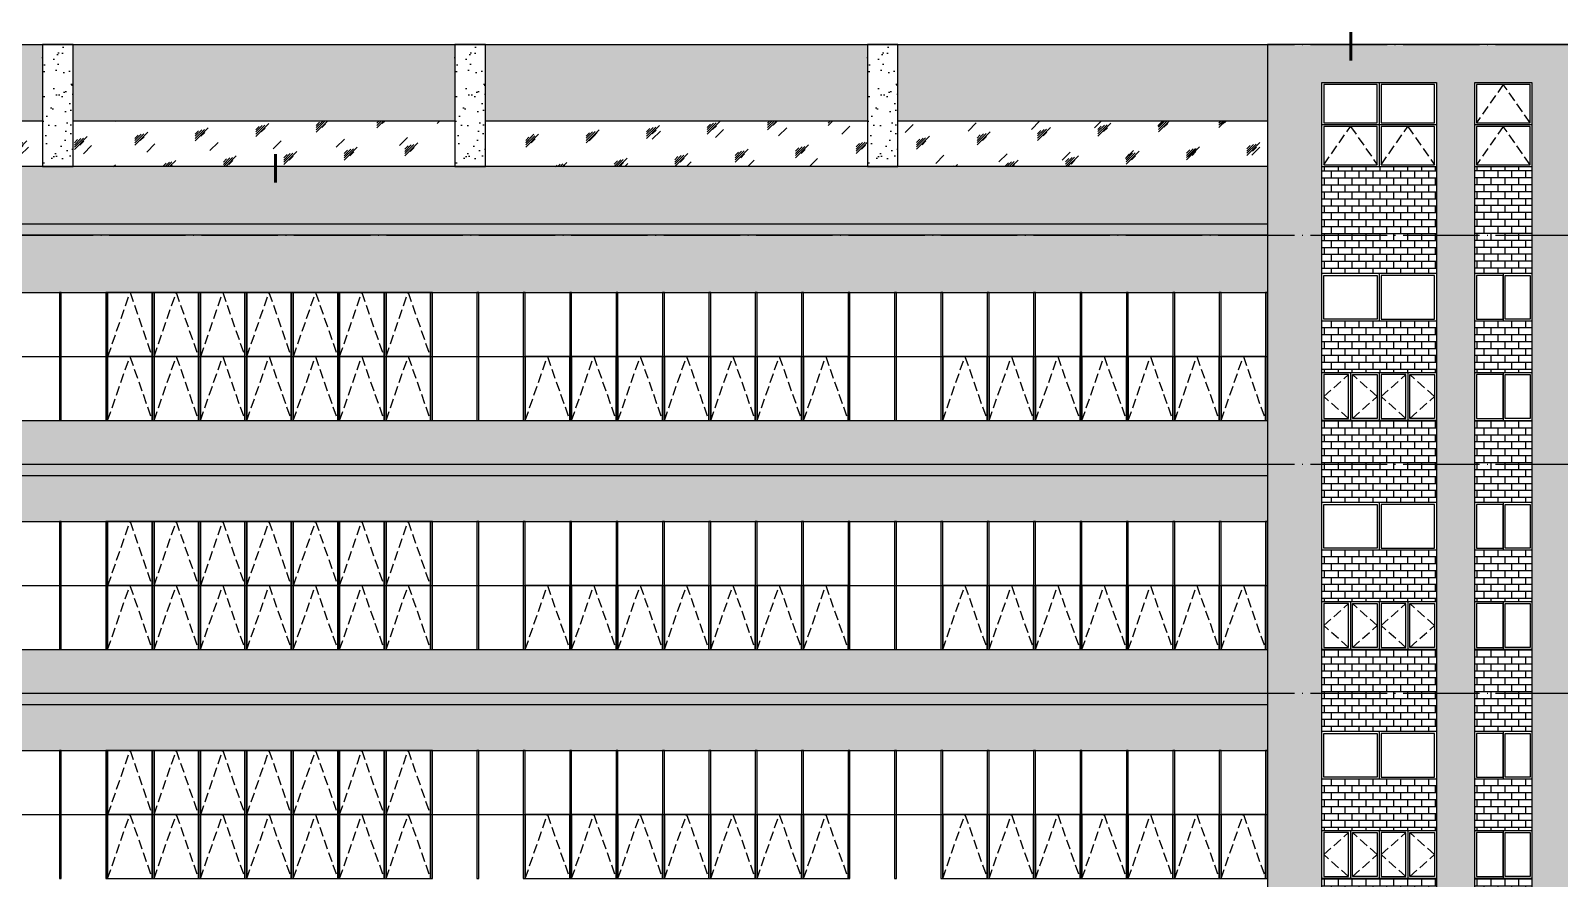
# Model space of a CAD drawing. Extents: x 6843040 to 15500510, y -6507076 to -4940511.
# Drawn here: x 7670060 to 7710092, y -5864267 to -5842054 of the extents above; entities that cross this region are included whole.
import ezdxf

# ---------------------------------------------------------------- set-up
doc = ezdxf.new("R2010")
doc.units = 0
doc.header["$LTSCALE"] = 1000
doc.header["$MEASUREMENT"] = 0
doc.linetypes.add('DASH', pattern=[0.35, 0.25, -0.1])
doc.linetypes.add('DOTE', pattern=[2.42, 2, -0.2, 0.02, -0.2])
for name, color, linetype in [('DIM_IDEN', 3, 'Continuous'), ('DOTE', 8, 'DOTE'), ('E_LINE_1', 1, 'Continuous'), ('E_LINE_2', 40, 'Continuous'), ('E_LINE_3', 7, 'Continuous'), ('E_LINE_5', 8, 'Continuous'), ('E_LINE_6', 11, 'Continuous'), ('PUB_HACTH', 8, 'Continuous'), ('WINDOW', 4, 'Continuous')]:
    doc.layers.add(name, color=color, linetype=linetype)
pattern_1 = [(82.5, (0, 217189), (-422.103955, 395.378137), [0, -456, 0, -510, 0, -487.5]), (52.5, (0, 217189), (-223.241253, 974.09392), [0, -246, 0, -411, 0, -157.5]), (12.5, (-260.9, 216928.1), (659.408782, 661.809715), [0, -150, 0, -540, 0, -705]), (2.5, (-260.9, 216928.1), (451.51265, 823.878855), [0, -75, 0, -354, 0, -405])]
pattern_2 = [(82.5, (0, 0), (-422.103955, 395.378137), [0, -456, 0, -510, 0, -487.5]), (52.5, (0, 0), (-223.241253, 974.09392), [0, -246, 0, -411, 0, -157.5]), (12.5, (-260.9, -260.9), (659.408782, 661.809715), [0, -150, 0, -540, 0, -705]), (2.5, (-260.9, -260.9), (451.51265, 823.878855), [0, -75, 0, -354, 0, -405])]

msp = doc.modelspace()

# ---------------------------------------------------------------- hatches: boundary and pattern name
at = {"layer": 'PUB_HACTH'}
h = msp.add_hatch(dxfattribs=at)
h.set_pattern_fill('粉刷', color=256, scale=150, angle=45)
h.set_pattern_definition(pattern_2)
h.paths.add_polyline_path([(7670371.7, -5844417.4), (7670371.7, -5842417.4), (7660497.4, -5842417.4), (7660497.4, -5844417.4)])
h.paths.add_polyline_path([(7681171.7, -5844417.4), (7681171.7, -5842417.4), (7671171.7, -5842417.4), (7671171.7, -5844417.4)])
h.paths.add_polyline_path([(7691971.7, -5844417.4), (7691971.7, -5842417.4), (7681971.7, -5842417.4), (7681971.7, -5844417.4)])
h.paths.add_polyline_path([(7692771.7, -5842417.4), (7692771.7, -5844417.4), (7702447.4, -5844417.4), (7702447.4, -5842417.4)])
h = msp.add_hatch(dxfattribs=at)
h.set_pattern_fill('粉刷', color=256, scale=150, angle=45)
h.set_pattern_definition(pattern_2)
h.paths.add_polyline_path([(7670371.7, -5845617.4), (7671171.7, -5845617.4), (7671171.7, -5842417.4), (7670371.7, -5842417.4)])
h = msp.add_hatch(dxfattribs=at)
h.set_pattern_fill('粉刷', color=256, scale=150, angle=45)
h.set_pattern_definition([(82.5, (10800, 0), (-422.103955, 395.378137), [0, -456, 0, -510, 0, -487.5]), (52.5, (10800, 0), (-223.241253, 974.09392), [0, -246, 0, -411, 0, -157.5]), (12.5, (10539.1, -260.9), (659.408782, 661.809715), [0, -150, 0, -540, 0, -705]), (2.5, (10539.1, -260.9), (451.51265, 823.878855), [0, -75, 0, -354, 0, -405])])
h.paths.add_polyline_path([(7681171.7, -5845617.4), (7681971.7, -5845617.4), (7681971.7, -5842417.4), (7681171.7, -5842417.4)])
h = msp.add_hatch(dxfattribs=at)
h.set_pattern_fill('粉刷', color=256, scale=150, angle=45)
h.set_pattern_definition([(82.5, (21600, 0), (-422.103955, 395.378137), [0, -456, 0, -510, 0, -487.5]), (52.5, (21600, 0), (-223.241253, 974.09392), [0, -246, 0, -411, 0, -157.5]), (12.5, (21339.1, -260.9), (659.408782, 661.809715), [0, -150, 0, -540, 0, -705]), (2.5, (21339.1, -260.9), (451.51265, 823.878855), [0, -75, 0, -354, 0, -405])])
h.paths.add_polyline_path([(7691971.7, -5845617.4), (7692771.7, -5845617.4), (7692771.7, -5842417.4), (7691971.7, -5842417.4)])
h = msp.add_hatch(dxfattribs=at)
h.set_pattern_fill('粉刷', color=256, scale=150, angle=45)
h.set_pattern_definition(pattern_2)
h.paths.add_polyline_path([(7713872.4, -5842417.4), (7702447.4, -5842417.4), (7702447.4, -5886417.4), (7703872.4, -5886417.4), (7703872.4, -5843417.4), (7706872.4, -5843417.4), (7706872.4, -5886417.4), (7707447.4, -5886417.4), (7707872.4, -5886417.4), (7707872.4, -5843417.4), (7709372.4, -5843417.4), (7709372.4, -5889567.4), (7713872.4, -5889567.4)])
h = msp.add_hatch(dxfattribs=at)
h.set_pattern_fill('玻璃1', color=256, scale=150, style=0)
h.set_pattern_definition([(45, (0, 60), (-734.82537, 734.82537), [336, -864]), (45, (144, 120), (-734.82537, 734.82537), [144, -1056]), (45, (0, 120), (-734.82537, 734.82537), [240, -960]), (45, (72, 60), (806.10173, -806.10173), [300, -900]), (45, (0, 0), (-734.82537, 734.82537), [480, -720]), (45, (0, 180), (-734.82537, 734.82537), [120, -1080])])
h.paths.add_polyline_path([(7670371.7, -5845617.4), (7670371.7, -5844417.4), (7660497.4, -5844417.4), (7660497.4, -5845617.4)])
h.paths.add_polyline_path([(7681971.7, -5844417.4), (7681971.7, -5845617.2), (7681171.7, -5845617.2), (7681171.7, -5844417.4), (7671171.7, -5844417.4), (7671171.7, -5845617.4), (7702447.4, -5845617.4), (7702447.4, -5844417.4), (7692771.7, -5844417.4), (7692771.7, -5845617.4), (7691971.7, -5845617.4), (7691971.7, -5844417.4)])
h = msp.add_hatch(dxfattribs=at)
h.set_pattern_fill('粉刷', color=256, scale=150, angle=45)
h.set_pattern_definition(pattern_1)
h.paths.add_polyline_path([(7702447.4, -5845617.4), (7648897.4, -5845617.4), (7648897.4, -5847117.4), (7648997.4, -5847117.4), (7702447.4, -5847117.4)])
h.paths.add_polyline_path([(7702447.4, -5847417.4), (7648897.4, -5847417.4), (7648897.4, -5848917.4), (7648997.4, -5848917.4), (7702447.4, -5848917.4)])
h = msp.add_hatch(dxfattribs=at)
h.set_pattern_fill('AR-B816', color=256, scale=150)
h.set_pattern_definition([(0, (425, 229189), (0, 181.9656), []), (90, (425, 229189), (-181.9656, 181.9656), [181.9656, -181.9656])])
h.paths.add_polyline_path([(7706872.4, -5845617.4), (7703872.4, -5845617.4), (7703872.4, -5848417.4), (7706872.4, -5848417.4)])
h = msp.add_hatch(dxfattribs=at)
h.set_pattern_fill('AR-B816', color=256, scale=150)
h.set_pattern_definition([(0, (4425, 217189), (0, 181.9656), []), (90, (4425, 217189), (-181.9656, 181.9656), [181.9656, -181.9656])])
h.paths.add_polyline_path([(7709372.4, -5845617.4), (7707872.4, -5845617.4), (7707872.4, -5848417.4), (7709372.4, -5848417.4)])
h = msp.add_hatch(dxfattribs=at)
h.set_pattern_fill('AR-B816', color=256, scale=150)
h.set_pattern_definition([(0, (91111.56, 217189), (0, 181.9656), []), (90, (91111.56, 217189), (-181.9656, 181.9656), [181.9656, -181.9656])])
h.paths.add_polyline_path([(7702447.4, -5847417.4), (7648997.4, -5847417.4), (7648997.4, -5847117.4), (7702447.4, -5847117.4)])
h = msp.add_hatch(dxfattribs=at)
h.set_pattern_fill('AR-B816', color=256, scale=150)
h.set_pattern_definition([(0, (425, 227089.1), (0, 181.9656), []), (90, (425, 227089.1), (-181.9656, 181.9656), [181.9656, -181.9656])])
h.paths.add_polyline_path([(7706872.4, -5849667.4), (7703872.4, -5849667.4), (7703872.4, -5851017.3), (7706872.4, -5851017.3)])
h = msp.add_hatch(dxfattribs=at)
h.set_pattern_fill('AR-B816', color=256, scale=150)
h.set_pattern_definition([(0, (4425, 227089.1), (0, 181.9656), []), (90, (4425, 227089.1), (-181.9656, 181.9656), [181.9656, -181.9656])])
h.paths.add_polyline_path([(7709372.4, -5849667.4), (7707872.4, -5849667.4), (7707872.4, -5851017.3), (7709372.4, -5851017.3)])
h = msp.add_hatch(dxfattribs=at)
h.set_pattern_fill('粉刷', color=256, scale=150, angle=45)
h.set_pattern_definition(pattern_1)
h.paths.add_polyline_path([(7702447.4, -5852267.4), (7648897.4, -5852267.4), (7648897.4, -5853417.4), (7648997.4, -5853417.4), (7702447.4, -5853417.4)])
h.paths.add_polyline_path([(7702447.4, -5853717.4), (7648897.4, -5853717.4), (7648897.4, -5854917.4), (7648997.4, -5854917.4), (7702447.4, -5854917.4)])
h = msp.add_hatch(dxfattribs=at)
h.set_pattern_fill('AR-B816', color=256, scale=150)
h.set_pattern_definition([(0, (425, 223189), (0, 181.9656), []), (90, (425, 223189), (-181.9656, 181.9656), [181.9656, -181.9656])])
h.paths.add_polyline_path([(7703872.4, -5854417.4), (7706872.4, -5854417.4), (7706872.4, -5852267.4), (7703872.4, -5852267.4)])
h = msp.add_hatch(dxfattribs=at)
h.set_pattern_fill('AR-B816', color=256, scale=150)
h.set_pattern_definition([(0, (4425, 223189), (0, 181.9656), []), (90, (4425, 223189), (-181.9656, 181.9656), [181.9656, -181.9656])])
h.paths.add_polyline_path([(7707872.4, -5854417.4), (7709372.4, -5854417.4), (7709372.4, -5852267.4), (7707872.4, -5852267.4)])
h = msp.add_hatch(dxfattribs=at)
h.set_pattern_fill('AR-B816', color=256, scale=150)
h.set_pattern_definition([(0, (91111.56, 210889), (0, 181.9656), []), (90, (91111.56, 210889), (-181.9656, 181.9656), [181.9656, -181.9656])])
h.paths.add_polyline_path([(7702447.4, -5853717.4), (7648997.4, -5853717.4), (7648997.4, -5853417.4), (7702447.4, -5853417.4)])
h = msp.add_hatch(dxfattribs=at)
h.set_pattern_fill('AR-B816', color=256, scale=150)
h.set_pattern_definition([(0, (425, 221089.1), (0, 181.9656), []), (90, (425, 221089.1), (-181.9656, 181.9656), [181.9656, -181.9656])])
h.paths.add_polyline_path([(7706872.4, -5855667.4), (7703872.4, -5855667.4), (7703872.4, -5857017.3), (7706872.4, -5857017.3)])
h = msp.add_hatch(dxfattribs=at)
h.set_pattern_fill('AR-B816', color=256, scale=150)
h.set_pattern_definition([(0, (4425, 221089.1), (0, 181.9656), []), (90, (4425, 221089.1), (-181.9656, 181.9656), [181.9656, -181.9656])])
h.paths.add_polyline_path([(7709372.4, -5855667.4), (7707872.4, -5855667.4), (7707872.4, -5857017.3), (7709372.4, -5857017.3)])
h = msp.add_hatch(dxfattribs=at)
h.set_pattern_fill('粉刷', color=256, scale=150, angle=45)
h.set_pattern_definition([(82.5, (0, 211189), (-422.103955, 395.378137), [0, -456, 0, -510, 0, -487.5]), (52.5, (0, 211189), (-223.241253, 974.09392), [0, -246, 0, -411, 0, -157.5]), (12.5, (-260.9, 210928.1), (659.408782, 661.809715), [0, -150, 0, -540, 0, -705]), (2.5, (-260.9, 210928.1), (451.51265, 823.878855), [0, -75, 0, -354, 0, -405])])
h.paths.add_polyline_path([(7702447.4, -5858267.4), (7648897.4, -5858267.4), (7648897.4, -5859417.4), (7648997.4, -5859417.4), (7702447.4, -5859417.4)])
h.paths.add_polyline_path([(7702447.4, -5859717.4), (7648897.4, -5859717.4), (7648897.4, -5860917.4), (7648997.4, -5860917.4), (7702447.4, -5860917.4)])
h = msp.add_hatch(dxfattribs=at)
h.set_pattern_fill('AR-B816', color=256, scale=150)
h.set_pattern_definition([(0, (425, 217189), (0, 181.9656), []), (90, (425, 217189), (-181.9656, 181.9656), [181.9656, -181.9656])])
h.paths.add_polyline_path([(7703872.4, -5860417.4), (7706872.4, -5860417.4), (7706872.4, -5858267.4), (7703872.4, -5858267.4)])
h = msp.add_hatch(dxfattribs=at)
h.set_pattern_fill('AR-B816', color=256, scale=150)
h.set_pattern_definition([(0, (4425, 217189), (0, 181.9656), []), (90, (4425, 217189), (-181.9656, 181.9656), [181.9656, -181.9656])])
h.paths.add_polyline_path([(7707872.4, -5860417.4), (7709372.4, -5860417.4), (7709372.4, -5858267.4), (7707872.4, -5858267.4)])
h = msp.add_hatch(dxfattribs=at)
h.set_pattern_fill('AR-B816', color=256, scale=150)
h.set_pattern_definition([(0, (91111.56, 204889), (0, 181.9656), []), (90, (91111.56, 204889), (-181.9656, 181.9656), [181.9656, -181.9656])])
h.paths.add_polyline_path([(7702447.4, -5859717.4), (7648997.4, -5859717.4), (7648997.4, -5859417.4), (7702447.4, -5859417.4)])
h = msp.add_hatch(dxfattribs=at)
h.set_pattern_fill('AR-B816', color=256, scale=150)
h.set_pattern_definition([(0, (425, 215089.1), (0, 181.9656), []), (90, (425, 215089.1), (-181.9656, 181.9656), [181.9656, -181.9656])])
h.paths.add_polyline_path([(7706872.4, -5861667.4), (7703872.4, -5861667.4), (7703872.4, -5863017.3), (7706872.4, -5863017.3)])
h = msp.add_hatch(dxfattribs=at)
h.set_pattern_fill('AR-B816', color=256, scale=150)
h.set_pattern_definition([(0, (4425, 215089.1), (0, 181.9656), []), (90, (4425, 215089.1), (-181.9656, 181.9656), [181.9656, -181.9656])])
h.paths.add_polyline_path([(7709372.4, -5861667.4), (7707872.4, -5861667.4), (7707872.4, -5863017.3), (7709372.4, -5863017.3)])
h = msp.add_hatch(dxfattribs=at)
h.set_pattern_fill('AR-B816', color=256, scale=150)
h.set_pattern_definition([(0, (425, 211189), (0, 181.9656), []), (90, (425, 211189), (-181.9656, 181.9656), [181.9656, -181.9656])])
h.paths.add_polyline_path([(7703872.4, -5866417.4), (7706872.4, -5866417.4), (7706872.4, -5864267.4), (7703872.4, -5864267.4)])
h = msp.add_hatch(dxfattribs=at)
h.set_pattern_fill('AR-B816', color=256, scale=150)
h.set_pattern_definition([(0, (4425, 211189), (0, 181.9656), []), (90, (4425, 211189), (-181.9656, 181.9656), [181.9656, -181.9656])])
h.paths.add_polyline_path([(7707872.4, -5866417.4), (7709372.4, -5866417.4), (7709372.4, -5864267.4), (7707872.4, -5864267.4)])

# ---------------------------------------------------------------- linework, layer by layer
for points in [[(7707872.4, -5845617.4), (7709372.4, -5845617.4)], [(7703872.4, -5852267.4), (7705372.4, -5852267.4)], [(7707872.4, -5852267.4), (7709372.4, -5852267.4)], [(7703872.4, -5858267.4), (7705372.4, -5858267.4)], [(7707872.4, -5858267.4), (7709372.4, -5858267.4)]]:
    msp.add_lwpolyline(points)
at = {"layer": 'DIM_IDEN', "const_width": 75}
for points in [[(7704629, -5842841.2), (7704629, -5842091.2)], [(7676472.3, -5846041.2), (7676472.3, -5845291.2)], [(7676472.3, -5846041.2), (7676472.3, -5845291.2)]]:
    msp.add_lwpolyline(points, dxfattribs=at)
at = {"layer": 'DOTE'}
for p, q in [((7640656.9, -5842417.4), (7783325, -5842417.4)), ((7640656.9, -5847417.4), (7783325, -5847417.4)), ((7640656.9, -5853417.4), (7783325, -5853417.4)), ((7640656.9, -5859417.4), (7783475, -5859417.4))]:
    msp.add_line(p, q, dxfattribs=at)
at = {"layer": 'E_LINE_1'}
msp.add_lwpolyline([(7713872.4, -5889567.4), (7713872.4, -5842417.4), (7702447.4, -5842417.4), (7702447.4, -5889567.4)], dxfattribs=at)
at = {"layer": 'E_LINE_2'}
for points in [[(7702447.4, -5845617.4), (7648897.4, -5845617.4)], [(7648897.4, -5847117.4), (7702447.4, -5847117.4)], [(7702447.4, -5847417.4), (7648897.4, -5847417.4)], [(7648897.4, -5848917.4), (7702447.4, -5848917.4)], [(7648897.4, -5852267.4), (7702447.4, -5852267.4)], [(7648897.4, -5853417.4), (7702447.4, -5853417.4)], [(7702447.4, -5853717.4), (7648897.4, -5853717.4)], [(7648897.4, -5854917.4), (7702447.4, -5854917.4)], [(7648897.4, -5858267.4), (7702447.4, -5858267.4)], [(7648897.4, -5859417.4), (7702447.4, -5859417.4)], [(7702447.4, -5859717.4), (7648897.4, -5859717.4)], [(7648897.4, -5860917.4), (7702447.4, -5860917.4)]]:
    msp.add_lwpolyline(points, dxfattribs=at)
at = {"layer": 'E_LINE_3'}
for points in [[(7703872.4, -5886417.4), (7703872.4, -5843417.4), (7706872.4, -5843417.4), (7706872.4, -5886417.4)], [(7703872.4, -5845617.4), (7706872.4, -5845617.4)]]:
    msp.add_lwpolyline(points, dxfattribs=at)
msp.add_lwpolyline([(7709372.4, -5889567.4), (7707872.4, -5889567.4), (7707872.4, -5843417.4), (7709372.4, -5843417.4)], close=True, dxfattribs=at)
at = {"layer": 'E_LINE_5'}
msp.add_lwpolyline([(7660497.4, -5842417.4), (7702447.4, -5842417.4)], dxfattribs=at)
at = {"layer": 'E_LINE_6'}
for points in [[(7670863.3, -5848917.4), (7670813.3, -5848917.4), (7670813.3, -5852267.4), (7670863.3, -5852267.4)], [(7672078.1, -5848917.4), (7672028.1, -5848917.4), (7672028.1, -5852267.4), (7672078.1, -5852267.4)], [(7673292.9, -5848917.4), (7673242.9, -5848917.4), (7673242.9, -5852267.4), (7673292.9, -5852267.4)], [(7674507.7, -5848917.4), (7674457.7, -5848917.4), (7674457.7, -5852267.4), (7674507.7, -5852267.4)], [(7675722.4, -5848917.4), (7675672.4, -5848917.4), (7675672.4, -5852267.4), (7675722.4, -5852267.4)], [(7676937.2, -5848917.4), (7676887.2, -5848917.4), (7676887.2, -5852267.4), (7676937.2, -5852267.4)], [(7678152, -5848917.4), (7678102, -5848917.4), (7678102, -5852267.4), (7678152, -5852267.4)], [(7679366.8, -5848917.4), (7679316.8, -5848917.4), (7679316.8, -5852267.4), (7679366.8, -5852267.4)], [(7680581.5, -5848917.4), (7680531.5, -5848917.4), (7680531.5, -5852267.4), (7680581.5, -5852267.4)], [(7681796.3, -5848917.4), (7681746.3, -5848917.4), (7681746.3, -5852267.4), (7681796.3, -5852267.4)], [(7683011.1, -5848917.4), (7682961.1, -5848917.4), (7682961.1, -5852267.4), (7683011.1, -5852267.4)], [(7684225.8, -5848917.4), (7684175.8, -5848917.4), (7684175.8, -5852267.4), (7684225.8, -5852267.4)], [(7685440.6, -5848917.4), (7685390.6, -5848917.4), (7685390.6, -5852267.4), (7685440.6, -5852267.4)], [(7686655.4, -5848917.4), (7686605.4, -5848917.4), (7686605.4, -5852267.4), (7686655.4, -5852267.4)], [(7687870.2, -5848917.4), (7687820.2, -5848917.4), (7687820.2, -5852267.4), (7687870.2, -5852267.4)], [(7689084.9, -5848917.4), (7689034.9, -5848917.4), (7689034.9, -5852267.4), (7689084.9, -5852267.4)], [(7690299.7, -5848917.4), (7690249.7, -5848917.4), (7690249.7, -5852267.4), (7690299.7, -5852267.4)], [(7691514.5, -5848917.4), (7691464.5, -5848917.4), (7691464.5, -5852267.4), (7691514.5, -5852267.4)], [(7692729.3, -5848917.4), (7692679.3, -5848917.4), (7692679.3, -5852267.4), (7692729.3, -5852267.4)], [(7693944, -5848917.4), (7693894, -5848917.4), (7693894, -5852267.4), (7693944, -5852267.4)], [(7695158.8, -5848917.4), (7695108.8, -5848917.4), (7695108.8, -5852267.4), (7695158.8, -5852267.4)], [(7696373.6, -5848917.4), (7696323.6, -5848917.4), (7696323.6, -5852267.4), (7696373.6, -5852267.4)], [(7697588.3, -5848917.4), (7697538.3, -5848917.4), (7697538.3, -5852267.4), (7697588.3, -5852267.4)], [(7698803.1, -5848917.4), (7698753.1, -5848917.4), (7698753.1, -5852267.4), (7698803.1, -5852267.4)], [(7700017.9, -5848917.4), (7699967.9, -5848917.4), (7699967.9, -5852267.4), (7700017.9, -5852267.4)], [(7701232.7, -5848917.4), (7701182.7, -5848917.4), (7701182.7, -5852267.4), (7701232.7, -5852267.4)], [(7702447.4, -5848917.4), (7702397.4, -5848917.4), (7702397.4, -5852267.4), (7702447.4, -5852267.4)], [(7670863.3, -5854917.4), (7670813.3, -5854917.4), (7670813.3, -5858267.4), (7670863.3, -5858267.4)], [(7672078.1, -5854917.4), (7672028.1, -5854917.4), (7672028.1, -5858267.4), (7672078.1, -5858267.4)], [(7673292.9, -5854917.4), (7673242.9, -5854917.4), (7673242.9, -5858267.4), (7673292.9, -5858267.4)], [(7674507.7, -5854917.4), (7674457.7, -5854917.4), (7674457.7, -5858267.4), (7674507.7, -5858267.4)], [(7675722.4, -5854917.4), (7675672.4, -5854917.4), (7675672.4, -5858267.4), (7675722.4, -5858267.4)], [(7676937.2, -5854917.4), (7676887.2, -5854917.4), (7676887.2, -5858267.4), (7676937.2, -5858267.4)], [(7678152, -5854917.4), (7678102, -5854917.4), (7678102, -5858267.4), (7678152, -5858267.4)], [(7679366.8, -5854917.4), (7679316.8, -5854917.4), (7679316.8, -5858267.4), (7679366.8, -5858267.4)], [(7680581.5, -5854917.4), (7680531.5, -5854917.4), (7680531.5, -5858267.4), (7680581.5, -5858267.4)], [(7681796.3, -5854917.4), (7681746.3, -5854917.4), (7681746.3, -5858267.4), (7681796.3, -5858267.4)], [(7683011.1, -5854917.4), (7682961.1, -5854917.4), (7682961.1, -5858267.4), (7683011.1, -5858267.4)], [(7684225.8, -5854917.4), (7684175.8, -5854917.4), (7684175.8, -5858267.4), (7684225.8, -5858267.4)], [(7685440.6, -5854917.4), (7685390.6, -5854917.4), (7685390.6, -5858267.4), (7685440.6, -5858267.4)], [(7686655.4, -5854917.4), (7686605.4, -5854917.4), (7686605.4, -5858267.4), (7686655.4, -5858267.4)], [(7687870.2, -5854917.4), (7687820.2, -5854917.4), (7687820.2, -5858267.4), (7687870.2, -5858267.4)], [(7689084.9, -5854917.4), (7689034.9, -5854917.4), (7689034.9, -5858267.4), (7689084.9, -5858267.4)], [(7690299.7, -5854917.4), (7690249.7, -5854917.4), (7690249.7, -5858267.4), (7690299.7, -5858267.4)], [(7691514.5, -5854917.4), (7691464.5, -5854917.4), (7691464.5, -5858267.4), (7691514.5, -5858267.4)], [(7692729.3, -5854917.4), (7692679.3, -5854917.4), (7692679.3, -5858267.4), (7692729.3, -5858267.4)], [(7693944, -5854917.4), (7693894, -5854917.4), (7693894, -5858267.4), (7693944, -5858267.4)], [(7695158.8, -5854917.4), (7695108.8, -5854917.4), (7695108.8, -5858267.4), (7695158.8, -5858267.4)], [(7696373.6, -5854917.4), (7696323.6, -5854917.4), (7696323.6, -5858267.4), (7696373.6, -5858267.4)], [(7697588.3, -5854917.4), (7697538.3, -5854917.4), (7697538.3, -5858267.4), (7697588.3, -5858267.4)], [(7698803.1, -5854917.4), (7698753.1, -5854917.4), (7698753.1, -5858267.4), (7698803.1, -5858267.4)], [(7700017.9, -5854917.4), (7699967.9, -5854917.4), (7699967.9, -5858267.4), (7700017.9, -5858267.4)], [(7701232.7, -5854917.4), (7701182.7, -5854917.4), (7701182.7, -5858267.4), (7701232.7, -5858267.4)], [(7702447.4, -5854917.4), (7702397.4, -5854917.4), (7702397.4, -5858267.4), (7702447.4, -5858267.4)], [(7670863.3, -5860917.4), (7670813.3, -5860917.4), (7670813.3, -5864267.4), (7670863.3, -5864267.4)], [(7672078.1, -5860917.4), (7672028.1, -5860917.4), (7672028.1, -5864267.4), (7672078.1, -5864267.4)], [(7673292.9, -5860917.4), (7673242.9, -5860917.4), (7673242.9, -5864267.4), (7673292.9, -5864267.4)], [(7674507.7, -5860917.4), (7674457.7, -5860917.4), (7674457.7, -5864267.4), (7674507.7, -5864267.4)], [(7675722.4, -5860917.4), (7675672.4, -5860917.4), (7675672.4, -5864267.4), (7675722.4, -5864267.4)], [(7676937.2, -5860917.4), (7676887.2, -5860917.4), (7676887.2, -5864267.4), (7676937.2, -5864267.4)], [(7678152, -5860917.4), (7678102, -5860917.4), (7678102, -5864267.4), (7678152, -5864267.4)], [(7679366.8, -5860917.4), (7679316.8, -5860917.4), (7679316.8, -5864267.4), (7679366.8, -5864267.4)], [(7680581.5, -5860917.4), (7680531.5, -5860917.4), (7680531.5, -5864267.4), (7680581.5, -5864267.4)], [(7681796.3, -5860917.4), (7681746.3, -5860917.4), (7681746.3, -5864267.4), (7681796.3, -5864267.4)], [(7683011.1, -5860917.4), (7682961.1, -5860917.4), (7682961.1, -5864267.4), (7683011.1, -5864267.4)], [(7684225.8, -5860917.4), (7684175.8, -5860917.4), (7684175.8, -5864267.4), (7684225.8, -5864267.4)], [(7685440.6, -5860917.4), (7685390.6, -5860917.4), (7685390.6, -5864267.4), (7685440.6, -5864267.4)], [(7686655.4, -5860917.4), (7686605.4, -5860917.4), (7686605.4, -5864267.4), (7686655.4, -5864267.4)], [(7687870.2, -5860917.4), (7687820.2, -5860917.4), (7687820.2, -5864267.4), (7687870.2, -5864267.4)], [(7689084.9, -5860917.4), (7689034.9, -5860917.4), (7689034.9, -5864267.4), (7689084.9, -5864267.4)], [(7690299.7, -5860917.4), (7690249.7, -5860917.4), (7690249.7, -5864267.4), (7690299.7, -5864267.4)], [(7691514.5, -5860917.4), (7691464.5, -5860917.4), (7691464.5, -5864267.4), (7691514.5, -5864267.4)], [(7692729.3, -5860917.4), (7692679.3, -5860917.4), (7692679.3, -5864267.4), (7692729.3, -5864267.4)], [(7693944, -5860917.4), (7693894, -5860917.4), (7693894, -5864267.4), (7693944, -5864267.4)], [(7695158.8, -5860917.4), (7695108.8, -5860917.4), (7695108.8, -5864267.4), (7695158.8, -5864267.4)], [(7696373.6, -5860917.4), (7696323.6, -5860917.4), (7696323.6, -5864267.4), (7696373.6, -5864267.4)], [(7697588.3, -5860917.4), (7697538.3, -5860917.4), (7697538.3, -5864267.4), (7697588.3, -5864267.4)], [(7698803.1, -5860917.4), (7698753.1, -5860917.4), (7698753.1, -5864267.4), (7698803.1, -5864267.4)], [(7700017.9, -5860917.4), (7699967.9, -5860917.4), (7699967.9, -5864267.4), (7700017.9, -5864267.4)], [(7701232.7, -5860917.4), (7701182.7, -5860917.4), (7701182.7, -5864267.4), (7701232.7, -5864267.4)], [(7702447.4, -5860917.4), (7702397.4, -5860917.4), (7702397.4, -5864267.4), (7702447.4, -5864267.4)]]:
    msp.add_lwpolyline(points, close=True, dxfattribs=at)
at = {"layer": 'PUB_HACTH'}
for points in [[(7670371.7, -5845617.4), (7671171.7, -5845617.4), (7671171.7, -5842417.4), (7670371.7, -5842417.4)], [(7681171.7, -5845617.2), (7681971.7, -5845617.2), (7681971.7, -5842417.4), (7681171.7, -5842417.4)], [(7691971.7, -5845617.4), (7692771.7, -5845617.4), (7692771.7, -5842417.4), (7691971.7, -5842417.4)]]:
    msp.add_lwpolyline(points, close=True, dxfattribs=at)
for points in [[(7692771.7, -5844417.4), (7702447.4, -5844417.4), (7702447.4, -5845617.4), (7660497.4, -5845617.4), (7660497.4, -5844417.4), (7670371.7, -5844417.4)], [(7671171.7, -5844417.4), (7681171.7, -5844417.4)], [(7681971.7, -5844417.4), (7691971.7, -5844417.4)]]:
    msp.add_lwpolyline(points, dxfattribs=at)
at = {"layer": 'WINDOW'}
for points in [[(7705372.4, -5843417.4), (7705372.4, -5844517.4)], [(7703872.4, -5844517.4), (7706872.4, -5844517.4)], [(7705372.4, -5844517.4), (7705372.4, -5845617.4)], [(7707872.4, -5844517.4), (7709372.4, -5844517.4)], [(7706872.4, -5848417.4), (7703872.4, -5848417.4)], [(7705372.4, -5848417.3), (7705372.4, -5849667.4)], [(7709372.4, -5848417.4), (7707872.4, -5848417.4)], [(7708622.4, -5848417.4), (7708622.4, -5849667.5)], [(7706872.4, -5849667.4), (7703872.4, -5849667.4)], [(7709372.4, -5849667.4), (7707872.4, -5849667.4)], [(7648997.4, -5850592.4), (7702447.4, -5850592.4)], [(7706872.4, -5851017.3), (7703872.4, -5851017.3)], [(7704622.4, -5851017.3), (7704622.4, -5852267.4)], [(7705372.4, -5851017.3), (7705372.4, -5852267.4)], [(7706122.4, -5851017.3), (7706122.4, -5852267.4)], [(7709372.4, -5851017.3), (7707872.4, -5851017.3)], [(7708622.4, -5851017.3), (7708622.4, -5852267.4)], [(7706872.4, -5852267.4), (7703872.4, -5852267.4)], [(7706872.4, -5854417.4), (7703872.4, -5854417.4)], [(7705372.4, -5854417.3), (7705372.4, -5855667.4)], [(7709372.4, -5854417.4), (7707872.4, -5854417.4)], [(7708622.4, -5854417.4), (7708622.4, -5855667.5)], [(7706872.4, -5855667.4), (7703872.4, -5855667.4)], [(7709372.4, -5855667.4), (7707872.4, -5855667.4)], [(7648997.4, -5856592.4), (7702447.4, -5856592.4)], [(7706872.4, -5857017.3), (7703872.4, -5857017.3)], [(7704622.4, -5857017.3), (7704622.4, -5858267.4)], [(7705372.4, -5857017.3), (7705372.4, -5858267.4)], [(7706122.4, -5857017.3), (7706122.4, -5858267.4)], [(7709372.4, -5857017.3), (7707872.4, -5857017.3)], [(7708622.4, -5857017.3), (7708622.4, -5858267.4)], [(7706872.4, -5858267.4), (7703872.4, -5858267.4)], [(7709372.4, -5858267.4), (7707872.4, -5858267.4)], [(7706872.4, -5860417.4), (7703872.4, -5860417.4)], [(7705372.4, -5860417.3), (7705372.4, -5861667.4)], [(7709372.4, -5860417.4), (7707872.4, -5860417.4)], [(7708622.4, -5860417.4), (7708622.4, -5861667.5)], [(7706872.4, -5861667.4), (7703872.4, -5861667.4)], [(7709372.4, -5861667.4), (7707872.4, -5861667.4)], [(7648997.4, -5862592.4), (7702447.4, -5862592.4)], [(7706872.4, -5863017.3), (7703872.4, -5863017.3)], [(7704622.4, -5863017.3), (7704622.4, -5864267.4)], [(7705372.4, -5863017.3), (7705372.4, -5864267.4)], [(7706122.4, -5863017.3), (7706122.4, -5864267.4)], [(7709372.4, -5863017.3), (7707872.4, -5863017.3)], [(7708622.4, -5863017.3), (7708622.4, -5864267.4)], [(7706872.4, -5864267.4), (7703872.4, -5864267.4)], [(7709372.4, -5864267.4), (7707872.4, -5864267.4)]]:
    msp.add_lwpolyline(points, dxfattribs=at)
for points in [[(7705322.4, -5843467.4), (7703922.4, -5843467.4), (7703922.4, -5844467.4), (7705322.4, -5844467.4)], [(7706822.4, -5843467.4), (7705422.4, -5843467.4), (7705422.4, -5844467.4), (7706822.4, -5844467.4)], [(7709322.4, -5843467.4), (7707922.4, -5843467.4), (7707922.4, -5844467.4), (7709322.4, -5844467.4)], [(7705322.4, -5844567.4), (7703922.4, -5844567.4), (7703922.4, -5845567.4), (7705322.4, -5845567.4)], [(7706822.4, -5844567.4), (7705422.4, -5844567.4), (7705422.4, -5845567.4), (7706822.4, -5845567.4)], [(7709322.4, -5844567.4), (7707922.4, -5844567.4), (7707922.4, -5845567.4), (7709322.4, -5845567.4)], [(7703922.4, -5848467.4), (7705322.4, -5848467.4), (7705322.4, -5849617.4), (7703922.4, -5849617.4)], [(7706822.4, -5848467.4), (7705422.4, -5848467.4), (7705422.4, -5849617.4), (7706822.4, -5849617.4)], [(7708622.4, -5848467.4), (7707922.4, -5848467.4), (7707922.4, -5849617.5), (7708622.4, -5849617.5)], [(7708672.4, -5848467.4), (7709322.4, -5848467.4), (7709322.4, -5849617.5), (7708672.4, -5849617.5)], [(7672078.1, -5850592.4), (7673242.9, -5850592.4), (7673242.9, -5848917.4), (7672078.1, -5848917.4)], [(7673292.9, -5850592.4), (7674457.7, -5850592.4), (7674457.7, -5848917.4), (7673292.9, -5848917.4)], [(7674507.7, -5850592.4), (7675672.4, -5850592.4), (7675672.4, -5848917.4), (7674507.7, -5848917.4)], [(7675722.4, -5850592.4), (7676887.2, -5850592.4), (7676887.2, -5848917.4), (7675722.4, -5848917.4)], [(7676937.2, -5850592.4), (7678102, -5850592.4), (7678102, -5848917.4), (7676937.2, -5848917.4)], [(7678152, -5850592.4), (7679316.8, -5850592.4), (7679316.8, -5848917.4), (7678152, -5848917.4)], [(7679366.8, -5850592.4), (7680531.5, -5850592.4), (7680531.5, -5848917.4), (7679366.8, -5848917.4)], [(7672078.1, -5852267.4), (7673242.9, -5852267.4), (7673242.9, -5850592.4), (7672078.1, -5850592.4)], [(7673292.9, -5852267.4), (7674457.7, -5852267.4), (7674457.7, -5850592.4), (7673292.9, -5850592.4)], [(7674507.7, -5852267.4), (7675672.4, -5852267.4), (7675672.4, -5850592.4), (7674507.7, -5850592.4)], [(7675722.4, -5852267.4), (7676887.2, -5852267.4), (7676887.2, -5850592.4), (7675722.4, -5850592.4)], [(7676937.2, -5852267.4), (7678102, -5852267.4), (7678102, -5850592.4), (7676937.2, -5850592.4)], [(7678152, -5852267.4), (7679316.7, -5852267.4), (7679316.7, -5850592.4), (7678152, -5850592.4)], [(7679366.8, -5852267.4), (7680531.5, -5852267.4), (7680531.5, -5850592.4), (7679366.8, -5850592.4)], [(7683011.1, -5852267.4), (7684175.8, -5852267.4), (7684175.8, -5850592.4), (7683011.1, -5850592.4)], [(7684225.8, -5852267.4), (7685390.6, -5852267.4), (7685390.6, -5850592.4), (7684225.8, -5850592.4)], [(7685440.6, -5852267.4), (7686605.4, -5852267.4), (7686605.4, -5850592.4), (7685440.6, -5850592.4)], [(7686655.4, -5852267.4), (7687820.2, -5852267.4), (7687820.2, -5850592.4), (7686655.4, -5850592.4)], [(7687870.2, -5852267.4), (7689034.9, -5852267.4), (7689034.9, -5850592.4), (7687870.2, -5850592.4)], [(7689084.9, -5852267.4), (7690249.7, -5852267.4), (7690249.7, -5850592.4), (7689084.9, -5850592.4)], [(7690299.7, -5852267.4), (7691464.5, -5852267.4), (7691464.5, -5850592.4), (7690299.7, -5850592.4)], [(7693944, -5852267.4), (7695108.8, -5852267.4), (7695108.8, -5850592.4), (7693944, -5850592.4)], [(7695158.8, -5852267.4), (7696323.6, -5852267.4), (7696323.6, -5850592.4), (7695158.8, -5850592.4)], [(7696373.6, -5852267.4), (7697538.3, -5852267.4), (7697538.3, -5850592.4), (7696373.6, -5850592.4)], [(7697588.3, -5852267.4), (7698753.1, -5852267.4), (7698753.1, -5850592.4), (7697588.3, -5850592.4)], [(7698803.1, -5852267.4), (7699967.9, -5852267.4), (7699967.9, -5850592.4), (7698803.1, -5850592.4)], [(7700017.9, -5852267.4), (7701182.7, -5852267.4), (7701182.7, -5850592.4), (7700017.9, -5850592.4)], [(7701232.7, -5852267.4), (7702397.4, -5852267.4), (7702397.4, -5850592.4), (7701232.7, -5850592.4)], [(7704572.4, -5851067.3), (7703922.4, -5851067.3), (7703922.4, -5852217.4), (7704572.4, -5852217.4)], [(7704672.4, -5851067.3), (7705322.4, -5851067.3), (7705322.4, -5852217.4), (7704672.4, -5852217.4)], [(7706072.4, -5851067.3), (7705422.4, -5851067.3), (7705422.4, -5852217.4), (7706072.4, -5852217.4)], [(7706172.4, -5851067.3), (7706822.4, -5851067.3), (7706822.4, -5852217.4), (7706172.4, -5852217.4)], [(7708622.4, -5851067.3), (7707922.4, -5851067.3), (7707922.4, -5852217.4), (7708622.4, -5852217.4)], [(7708672.4, -5851067.3), (7709322.4, -5851067.3), (7709322.4, -5852217.4), (7708672.4, -5852217.4)], [(7703922.4, -5854467.4), (7705322.4, -5854467.4), (7705322.4, -5855617.4), (7703922.4, -5855617.4)], [(7706822.4, -5854467.4), (7705422.4, -5854467.4), (7705422.4, -5855617.4), (7706822.4, -5855617.4)], [(7708622.4, -5854467.4), (7707922.4, -5854467.4), (7707922.4, -5855617.5), (7708622.4, -5855617.5)], [(7708672.4, -5854467.4), (7709322.4, -5854467.4), (7709322.4, -5855617.5), (7708672.4, -5855617.5)], [(7672078.1, -5856592.4), (7673242.9, -5856592.4), (7673242.9, -5854917.4), (7672078.1, -5854917.4)], [(7673292.9, -5856592.4), (7674457.7, -5856592.4), (7674457.7, -5854917.4), (7673292.9, -5854917.4)], [(7674507.7, -5856592.4), (7675672.4, -5856592.4), (7675672.4, -5854917.4), (7674507.7, -5854917.4)], [(7675722.4, -5856592.4), (7676887.2, -5856592.4), (7676887.2, -5854917.4), (7675722.4, -5854917.4)], [(7676937.2, -5856592.4), (7678102, -5856592.4), (7678102, -5854917.4), (7676937.2, -5854917.4)], [(7678152, -5856592.4), (7679316.8, -5856592.4), (7679316.8, -5854917.4), (7678152, -5854917.4)], [(7679366.8, -5856592.4), (7680531.5, -5856592.4), (7680531.5, -5854917.4), (7679366.8, -5854917.4)], [(7672078.1, -5858267.4), (7673242.9, -5858267.4), (7673242.9, -5856592.4), (7672078.1, -5856592.4)], [(7673292.9, -5858267.4), (7674457.7, -5858267.4), (7674457.7, -5856592.4), (7673292.9, -5856592.4)], [(7674507.7, -5858267.4), (7675672.4, -5858267.4), (7675672.4, -5856592.4), (7674507.7, -5856592.4)], [(7675722.4, -5858267.4), (7676887.2, -5858267.4), (7676887.2, -5856592.4), (7675722.4, -5856592.4)], [(7676937.2, -5858267.4), (7678102, -5858267.4), (7678102, -5856592.4), (7676937.2, -5856592.4)], [(7678152, -5858267.4), (7679316.7, -5858267.4), (7679316.7, -5856592.4), (7678152, -5856592.4)], [(7679366.8, -5858267.4), (7680531.5, -5858267.4), (7680531.5, -5856592.4), (7679366.8, -5856592.4)], [(7683011.1, -5858267.4), (7684175.8, -5858267.4), (7684175.8, -5856592.4), (7683011.1, -5856592.4)], [(7684225.8, -5858267.4), (7685390.6, -5858267.4), (7685390.6, -5856592.4), (7684225.8, -5856592.4)], [(7685440.6, -5858267.4), (7686605.4, -5858267.4), (7686605.4, -5856592.4), (7685440.6, -5856592.4)], [(7686655.4, -5858267.4), (7687820.2, -5858267.4), (7687820.2, -5856592.4), (7686655.4, -5856592.4)], [(7687870.2, -5858267.4), (7689034.9, -5858267.4), (7689034.9, -5856592.4), (7687870.2, -5856592.4)], [(7689084.9, -5858267.4), (7690249.7, -5858267.4), (7690249.7, -5856592.4), (7689084.9, -5856592.4)], [(7690299.7, -5858267.4), (7691464.5, -5858267.4), (7691464.5, -5856592.4), (7690299.7, -5856592.4)], [(7693944, -5858267.4), (7695108.8, -5858267.4), (7695108.8, -5856592.4), (7693944, -5856592.4)], [(7695158.8, -5858267.4), (7696323.6, -5858267.4), (7696323.6, -5856592.4), (7695158.8, -5856592.4)], [(7696373.6, -5858267.4), (7697538.3, -5858267.4), (7697538.3, -5856592.4), (7696373.6, -5856592.4)], [(7697588.3, -5858267.4), (7698753.1, -5858267.4), (7698753.1, -5856592.4), (7697588.3, -5856592.4)], [(7698803.1, -5858267.4), (7699967.9, -5858267.4), (7699967.9, -5856592.4), (7698803.1, -5856592.4)], [(7700017.9, -5858267.4), (7701182.7, -5858267.4), (7701182.7, -5856592.4), (7700017.9, -5856592.4)], [(7701232.7, -5858267.4), (7702397.4, -5858267.4), (7702397.4, -5856592.4), (7701232.7, -5856592.4)], [(7704572.4, -5857067.3), (7703922.4, -5857067.3), (7703922.4, -5858217.4), (7704572.4, -5858217.4)], [(7704672.4, -5857067.3), (7705322.4, -5857067.3), (7705322.4, -5858217.4), (7704672.4, -5858217.4)], [(7706072.4, -5857067.3), (7705422.4, -5857067.3), (7705422.4, -5858217.4), (7706072.4, -5858217.4)], [(7706172.4, -5857067.3), (7706822.4, -5857067.3), (7706822.4, -5858217.4), (7706172.4, -5858217.4)], [(7708622.4, -5857067.3), (7707922.4, -5857067.3), (7707922.4, -5858217.4), (7708622.4, -5858217.4)], [(7708672.4, -5857067.3), (7709322.4, -5857067.3), (7709322.4, -5858217.4), (7708672.4, -5858217.4)], [(7703922.4, -5860467.4), (7705322.4, -5860467.4), (7705322.4, -5861617.4), (7703922.4, -5861617.4)], [(7706822.4, -5860467.4), (7705422.4, -5860467.4), (7705422.4, -5861617.4), (7706822.4, -5861617.4)], [(7708622.4, -5860467.4), (7707922.4, -5860467.4), (7707922.4, -5861617.5), (7708622.4, -5861617.5)], [(7708672.4, -5860467.4), (7709322.4, -5860467.4), (7709322.4, -5861617.5), (7708672.4, -5861617.5)], [(7672078.1, -5862592.4), (7673242.9, -5862592.4), (7673242.9, -5860917.4), (7672078.1, -5860917.4)], [(7673292.9, -5862592.4), (7674457.7, -5862592.4), (7674457.7, -5860917.4), (7673292.9, -5860917.4)], [(7674507.7, -5862592.4), (7675672.4, -5862592.4), (7675672.4, -5860917.4), (7674507.7, -5860917.4)], [(7675722.4, -5862592.4), (7676887.2, -5862592.4), (7676887.2, -5860917.4), (7675722.4, -5860917.4)], [(7676937.2, -5862592.4), (7678102, -5862592.4), (7678102, -5860917.4), (7676937.2, -5860917.4)], [(7678152, -5862592.4), (7679316.8, -5862592.4), (7679316.8, -5860917.4), (7678152, -5860917.4)], [(7679366.8, -5862592.4), (7680531.5, -5862592.4), (7680531.5, -5860917.4), (7679366.8, -5860917.4)], [(7672078.1, -5864267.4), (7673242.9, -5864267.4), (7673242.9, -5862592.4), (7672078.1, -5862592.4)], [(7673292.9, -5864267.4), (7674457.7, -5864267.4), (7674457.7, -5862592.4), (7673292.9, -5862592.4)], [(7674507.7, -5864267.4), (7675672.4, -5864267.4), (7675672.4, -5862592.4), (7674507.7, -5862592.4)], [(7675722.4, -5864267.4), (7676887.2, -5864267.4), (7676887.2, -5862592.4), (7675722.4, -5862592.4)], [(7676937.2, -5864267.4), (7678102, -5864267.4), (7678102, -5862592.4), (7676937.2, -5862592.4)], [(7678152, -5864267.4), (7679316.7, -5864267.4), (7679316.7, -5862592.4), (7678152, -5862592.4)], [(7679366.8, -5864267.4), (7680531.5, -5864267.4), (7680531.5, -5862592.4), (7679366.8, -5862592.4)], [(7683011.1, -5864267.4), (7684175.8, -5864267.4), (7684175.8, -5862592.4), (7683011.1, -5862592.4)], [(7684225.8, -5864267.4), (7685390.6, -5864267.4), (7685390.6, -5862592.4), (7684225.8, -5862592.4)], [(7685440.6, -5864267.4), (7686605.4, -5864267.4), (7686605.4, -5862592.4), (7685440.6, -5862592.4)], [(7686655.4, -5864267.4), (7687820.2, -5864267.4), (7687820.2, -5862592.4), (7686655.4, -5862592.4)], [(7687870.2, -5864267.4), (7689034.9, -5864267.4), (7689034.9, -5862592.4), (7687870.2, -5862592.4)], [(7689084.9, -5864267.4), (7690249.7, -5864267.4), (7690249.7, -5862592.4), (7689084.9, -5862592.4)], [(7690299.7, -5864267.4), (7691464.5, -5864267.4), (7691464.5, -5862592.4), (7690299.7, -5862592.4)], [(7693944, -5864267.4), (7695108.8, -5864267.4), (7695108.8, -5862592.4), (7693944, -5862592.4)], [(7695158.8, -5864267.4), (7696323.6, -5864267.4), (7696323.6, -5862592.4), (7695158.8, -5862592.4)], [(7696373.6, -5864267.4), (7697538.3, -5864267.4), (7697538.3, -5862592.4), (7696373.6, -5862592.4)], [(7697588.3, -5864267.4), (7698753.1, -5864267.4), (7698753.1, -5862592.4), (7697588.3, -5862592.4)], [(7698803.1, -5864267.4), (7699967.9, -5864267.4), (7699967.9, -5862592.4), (7698803.1, -5862592.4)], [(7700017.9, -5864267.4), (7701182.7, -5864267.4), (7701182.7, -5862592.4), (7700017.9, -5862592.4)], [(7701232.7, -5864267.4), (7702397.4, -5864267.4), (7702397.4, -5862592.4), (7701232.7, -5862592.4)], [(7704572.4, -5863067.3), (7703922.4, -5863067.3), (7703922.4, -5864217.4), (7704572.4, -5864217.4)], [(7704672.4, -5863067.3), (7705322.4, -5863067.3), (7705322.4, -5864217.4), (7704672.4, -5864217.4)], [(7706072.4, -5863067.3), (7705422.4, -5863067.3), (7705422.4, -5864217.4), (7706072.4, -5864217.4)], [(7706172.4, -5863067.3), (7706822.4, -5863067.3), (7706822.4, -5864217.4), (7706172.4, -5864217.4)], [(7708622.4, -5863067.3), (7707922.4, -5863067.3), (7707922.4, -5864217.4), (7708622.4, -5864217.4)], [(7708672.4, -5863067.3), (7709322.4, -5863067.3), (7709322.4, -5864217.4), (7708672.4, -5864217.4)]]:
    msp.add_lwpolyline(points, close=True, dxfattribs=at)
at = {"layer": 'WINDOW', "color": 8, "linetype": 'DASH'}
for points in [[(7709322.4, -5844467.4), (7708622.4, -5843467.4), (7707922.4, -5844467.4)], [(7703922.4, -5845567.4), (7704622.4, -5844567.4), (7705322.4, -5845567.4)], [(7705422.4, -5845567.4), (7706122.4, -5844567.4), (7706822.4, -5845567.4)], [(7709322.4, -5845567.4), (7708622.4, -5844567.4), (7707922.4, -5845567.4)], [(7672085.6, -5850592.4), (7672663, -5848917.4), (7673242.9, -5850592.4)], [(7673292.9, -5850592.4), (7673872.8, -5848917.4), (7674452.7, -5850592.4)], [(7674515.2, -5850592.4), (7675092.5, -5848917.4), (7675672.4, -5850592.4)], [(7675722.4, -5850592.4), (7676302.3, -5848917.4), (7676882.2, -5850592.4)], [(7676944.7, -5850592.4), (7677522.1, -5848917.4), (7678102, -5850592.4)], [(7678152, -5850592.4), (7678731.9, -5848917.4), (7679311.8, -5850592.4)], [(7679366.8, -5850592.4), (7679946.6, -5848917.4), (7680526.5, -5850592.4)], [(7672078.1, -5852267.4), (7672660.5, -5850592.4), (7673242.9, -5852267.4)], [(7673292.9, -5852267.4), (7673875.3, -5850592.4), (7674457.7, -5852267.4)], [(7674507.7, -5852267.4), (7675090, -5850592.4), (7675672.4, -5852267.4)], [(7675722.4, -5852267.4), (7676304.8, -5850592.4), (7676887.2, -5852267.4)], [(7676937.2, -5852267.4), (7677517.1, -5850592.4), (7678099.5, -5852267.4)], [(7678152, -5852267.4), (7678731.9, -5850592.4), (7679316.7, -5852267.4)], [(7679366.8, -5852267.4), (7679949.1, -5850592.4), (7680531.5, -5852267.4)], [(7683011.1, -5852267.4), (7683593.5, -5850592.4), (7684175.8, -5852267.4)], [(7684225.8, -5852267.4), (7684808.2, -5850592.4), (7685390.6, -5852267.4)], [(7685440.6, -5852267.4), (7686023, -5850592.4), (7686605.4, -5852267.4)], [(7686655.4, -5852267.4), (7687237.8, -5850592.4), (7687820.2, -5852267.4)], [(7687870.2, -5852267.4), (7688450, -5850592.4), (7689032.4, -5852267.4)], [(7689084.9, -5852267.4), (7689664.8, -5850592.4), (7690249.7, -5852267.4)], [(7690299.7, -5852267.4), (7690882.1, -5850592.4), (7691464.5, -5852267.4)], [(7693944, -5852267.4), (7694526.4, -5850592.4), (7695108.8, -5852267.4)], [(7695158.8, -5852267.4), (7695741.2, -5850592.4), (7696323.6, -5852267.4)], [(7696373.6, -5852267.4), (7696956, -5850592.4), (7697538.3, -5852267.4)], [(7697588.3, -5852267.4), (7698170.7, -5850592.4), (7698753.1, -5852267.4)], [(7698803.1, -5852267.4), (7699383, -5850592.4), (7699965.4, -5852267.4)], [(7700017.9, -5852267.4), (7700597.8, -5850592.4), (7701182.7, -5852267.4)], [(7701232.7, -5852267.4), (7701815, -5850592.4), (7702397.4, -5852267.4)], [(7704572.4, -5852217.4), (7703922.4, -5851642.4), (7704572.4, -5851067.3)], [(7704672.4, -5852217.4), (7705322.4, -5851642.4), (7704672.4, -5851067.3)], [(7706072.4, -5852217.4), (7705422.4, -5851642.4), (7706072.4, -5851067.3)], [(7706172.4, -5852217.4), (7706822.4, -5851642.4), (7706172.4, -5851067.3)], [(7672085.6, -5856592.4), (7672663, -5854917.4), (7673242.9, -5856592.4)], [(7673292.9, -5856592.4), (7673872.8, -5854917.4), (7674452.7, -5856592.4)], [(7674515.2, -5856592.4), (7675092.5, -5854917.4), (7675672.4, -5856592.4)], [(7675722.4, -5856592.4), (7676302.3, -5854917.4), (7676882.2, -5856592.4)], [(7676944.7, -5856592.4), (7677522.1, -5854917.4), (7678102, -5856592.4)], [(7678152, -5856592.4), (7678731.9, -5854917.4), (7679311.8, -5856592.4)], [(7679366.8, -5856592.4), (7679946.6, -5854917.4), (7680526.5, -5856592.4)], [(7672078.1, -5858267.4), (7672660.5, -5856592.4), (7673242.9, -5858267.4)], [(7673292.9, -5858267.4), (7673875.3, -5856592.4), (7674457.7, -5858267.4)], [(7674507.7, -5858267.4), (7675090, -5856592.4), (7675672.4, -5858267.4)], [(7675722.4, -5858267.4), (7676304.8, -5856592.4), (7676887.2, -5858267.4)], [(7676937.2, -5858267.4), (7677517.1, -5856592.4), (7678099.5, -5858267.4)], [(7678152, -5858267.4), (7678731.9, -5856592.4), (7679316.7, -5858267.4)], [(7679366.8, -5858267.4), (7679949.1, -5856592.4), (7680531.5, -5858267.4)], [(7683011.1, -5858267.4), (7683593.5, -5856592.4), (7684175.8, -5858267.4)], [(7684225.8, -5858267.4), (7684808.2, -5856592.4), (7685390.6, -5858267.4)], [(7685440.6, -5858267.4), (7686023, -5856592.4), (7686605.4, -5858267.4)], [(7686655.4, -5858267.4), (7687237.8, -5856592.4), (7687820.2, -5858267.4)], [(7687870.2, -5858267.4), (7688450, -5856592.4), (7689032.4, -5858267.4)], [(7689084.9, -5858267.4), (7689664.8, -5856592.4), (7690249.7, -5858267.4)], [(7690299.7, -5858267.4), (7690882.1, -5856592.4), (7691464.5, -5858267.4)], [(7693944, -5858267.4), (7694526.4, -5856592.4), (7695108.8, -5858267.4)], [(7695158.8, -5858267.4), (7695741.2, -5856592.4), (7696323.6, -5858267.4)], [(7696373.6, -5858267.4), (7696956, -5856592.4), (7697538.3, -5858267.4)], [(7697588.3, -5858267.4), (7698170.7, -5856592.4), (7698753.1, -5858267.4)], [(7698803.1, -5858267.4), (7699383, -5856592.4), (7699965.4, -5858267.4)], [(7700017.9, -5858267.4), (7700597.8, -5856592.4), (7701182.7, -5858267.4)], [(7701232.7, -5858267.4), (7701815, -5856592.4), (7702397.4, -5858267.4)], [(7704572.4, -5858217.4), (7703922.4, -5857642.4), (7704572.4, -5857067.3)], [(7704672.4, -5858217.4), (7705322.4, -5857642.4), (7704672.4, -5857067.3)], [(7706072.4, -5858217.4), (7705422.4, -5857642.4), (7706072.4, -5857067.3)], [(7706172.4, -5858217.4), (7706822.4, -5857642.4), (7706172.4, -5857067.3)], [(7672085.6, -5862592.4), (7672663, -5860917.4), (7673242.9, -5862592.4)], [(7673292.9, -5862592.4), (7673872.8, -5860917.4), (7674452.7, -5862592.4)], [(7674515.2, -5862592.4), (7675092.5, -5860917.4), (7675672.4, -5862592.4)], [(7675722.4, -5862592.4), (7676302.3, -5860917.4), (7676882.2, -5862592.4)], [(7676944.7, -5862592.4), (7677522.1, -5860917.4), (7678102, -5862592.4)], [(7678152, -5862592.4), (7678731.9, -5860917.4), (7679311.8, -5862592.4)], [(7679366.8, -5862592.4), (7679946.6, -5860917.4), (7680526.5, -5862592.4)], [(7672078.1, -5864267.4), (7672660.5, -5862592.4), (7673242.9, -5864267.4)], [(7673292.9, -5864267.4), (7673875.3, -5862592.4), (7674457.7, -5864267.4)], [(7674507.7, -5864267.4), (7675090, -5862592.4), (7675672.4, -5864267.4)], [(7675722.4, -5864267.4), (7676304.8, -5862592.4), (7676887.2, -5864267.4)], [(7676937.2, -5864267.4), (7677517.1, -5862592.4), (7678099.5, -5864267.4)], [(7678152, -5864267.4), (7678731.9, -5862592.4), (7679316.7, -5864267.4)], [(7679366.8, -5864267.4), (7679949.1, -5862592.4), (7680531.5, -5864267.4)], [(7683011.1, -5864267.4), (7683593.5, -5862592.4), (7684175.8, -5864267.4)], [(7684225.8, -5864267.4), (7684808.2, -5862592.4), (7685390.6, -5864267.4)], [(7685440.6, -5864267.4), (7686023, -5862592.4), (7686605.4, -5864267.4)], [(7686655.4, -5864267.4), (7687237.8, -5862592.4), (7687820.2, -5864267.4)], [(7687870.2, -5864267.4), (7688450, -5862592.4), (7689032.4, -5864267.4)], [(7689084.9, -5864267.4), (7689664.8, -5862592.4), (7690249.7, -5864267.4)], [(7690299.7, -5864267.4), (7690882.1, -5862592.4), (7691464.5, -5864267.4)], [(7693944, -5864267.4), (7694526.4, -5862592.4), (7695108.8, -5864267.4)], [(7695158.8, -5864267.4), (7695741.2, -5862592.4), (7696323.6, -5864267.4)], [(7696373.6, -5864267.4), (7696956, -5862592.4), (7697538.3, -5864267.4)], [(7697588.3, -5864267.4), (7698170.7, -5862592.4), (7698753.1, -5864267.4)], [(7698803.1, -5864267.4), (7699383, -5862592.4), (7699965.4, -5864267.4)], [(7700017.9, -5864267.4), (7700597.8, -5862592.4), (7701182.7, -5864267.4)], [(7701232.7, -5864267.4), (7701815, -5862592.4), (7702397.4, -5864267.4)], [(7704572.4, -5864217.4), (7703922.4, -5863642.4), (7704572.4, -5863067.3)], [(7704672.4, -5864217.4), (7705322.4, -5863642.4), (7704672.4, -5863067.3)], [(7706072.4, -5864217.4), (7705422.4, -5863642.4), (7706072.4, -5863067.3)], [(7706172.4, -5864217.4), (7706822.4, -5863642.4), (7706172.4, -5863067.3)]]:
    msp.add_lwpolyline(points, dxfattribs=at)

doc.saveas('drawing.dxf')
